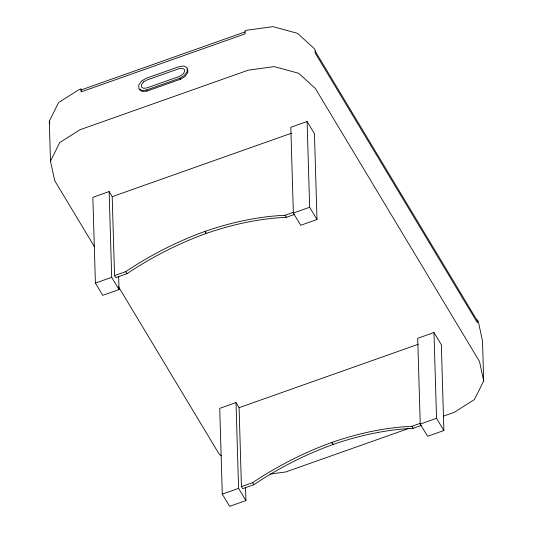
<?xml version="1.0" encoding="UTF-8"?>
<svg xmlns="http://www.w3.org/2000/svg" width="533" height="533" viewBox="0 0 533 533"><rect width="100%" height="100%" fill="white"/><g stroke="black" fill="none" stroke-linecap="round" stroke-linejoin="round"><path stroke-width="0.8" d="M94.468 246.772L54.712 180.654L50.488 161.159L49.303 121.198L58.57 102.549L78.844 89.751L80.989 88.991L81.802 90.35M50.488 161.159L59.756 142.518L80.03 129.719L248.378 70.136L274.235 66.612L298.733 73.307L315.323 88.431L479.473 361.427L483.697 380.922L474.43 399.57L454.156 412.369L443.243 416.226M179.874 78.204L184.278 75.599L187.203 71.555L187.09 67.884L183.992 65.972L179.521 66.505L146.089 78.338L141.678 80.943L138.76 84.987L138.866 88.665L141.965 90.57L146.435 90.037L179.874 78.204L180.48 79.224L184.891 76.612L187.816 72.575L187.703 68.897M81.016 89.97L245.08 31.907M139.479 89.677L142.578 91.589L147.048 91.056L180.48 79.224M294.456 214.413L286.248 217.317A225.799 136.088 -31 0 0 206.251 233.434L204.919 231.429L206.251 233.434A225.799 136.088 -31 0 0 126.967 273.689L115.774 277.646L114.548 275.608L112.203 196.657L109.138 191.567L92.855 197.33L95.4 283.103L102.749 295.329L119.039 289.566L118.646 276.367M307.101 121.511L290.811 127.274L293.357 213.047L300.705 225.272L316.995 219.509L314.45 133.73L307.101 121.511L309.646 207.284L316.995 219.509M112.203 196.657L291.524 133.197M114.548 275.608L125.741 271.65A225.799 136.088 -31 0 1 205.025 231.395A225.799 136.088 -31 0 1 285.022 215.285L293.23 212.374M95.4 283.103L111.69 277.34L109.138 191.567M293.357 213.047L309.646 207.284M421.343 425.434L413.135 428.339A225.799 136.088 -31 0 0 333.132 444.455L331.799 442.45L333.132 444.455A225.799 136.088 -31 0 0 253.848 484.71L242.655 488.668L241.429 486.636L239.09 407.678L236.026 402.588L219.736 408.351L222.281 494.124L229.63 506.35L245.92 500.587L245.526 487.389M433.982 332.532L417.699 338.295L420.244 424.075L427.593 436.294L443.876 430.531L441.331 344.758L433.982 332.532L436.527 418.305L443.876 430.531M239.09 407.678L418.412 344.218M241.429 486.636L252.622 482.671A225.799 136.088 -31 0 1 331.906 442.417A225.799 136.088 -31 0 1 411.909 426.307L420.117 423.395M222.281 494.124L238.571 488.361L236.026 402.588M420.244 424.075L436.527 418.305M408.951 428.365L285.808 471.945L270.458 474.037M221.322 455.895L218.863 453.656L118.406 286.587M315.13 51.048L477.348 320.833M285.022 215.279L286.248 217.317M411.909 426.3L413.135 428.339M146.435 90.037L147.048 91.056M125.741 271.65L126.961 273.689M252.622 482.671L253.848 484.71M111.69 277.34L119.039 289.566M238.571 488.361L245.92 500.587M49.303 121.198L49.829 123.636M483.697 380.922L482.512 340.96L478.288 321.466L477.321 319.853L477.408 322.778L315.19 53L315.103 50.075L314.137 48.463L297.547 33.346L273.049 26.65L247.192 30.174L245.047 30.934L245.133 33.859L81.076 91.916L80.989 88.991M143.404 82.009L141.492 84.66L141.565 87.066L143.597 88.318L146.808 87.932L179.381 76.406L182.553 74.533L184.465 71.882L184.398 69.477L182.366 68.224L179.155 68.61L146.575 80.137L143.404 82.009"/></g></svg>
